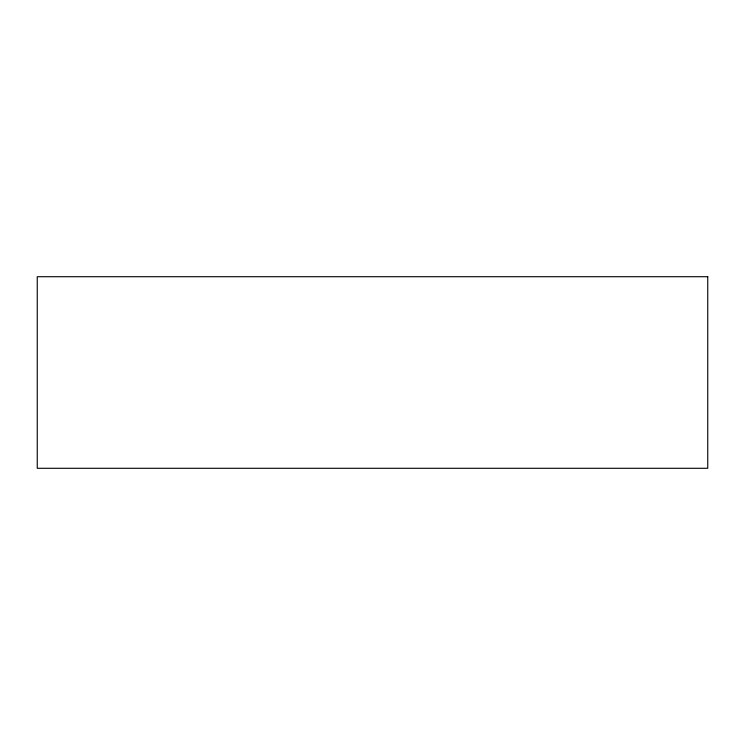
<?xml version="1.0" encoding="UTF-8"?>
<svg xmlns="http://www.w3.org/2000/svg" width="745" height="745" viewBox="0 0 745 745"><rect width="100%" height="100%" fill="white"/><g stroke="black" fill="none" stroke-linecap="round" stroke-linejoin="round"><path stroke-width="1.12" d="M707.75 276.712L37.25 276.712L37.25 468.288L707.75 468.288L707.75 276.712"/></g></svg>
